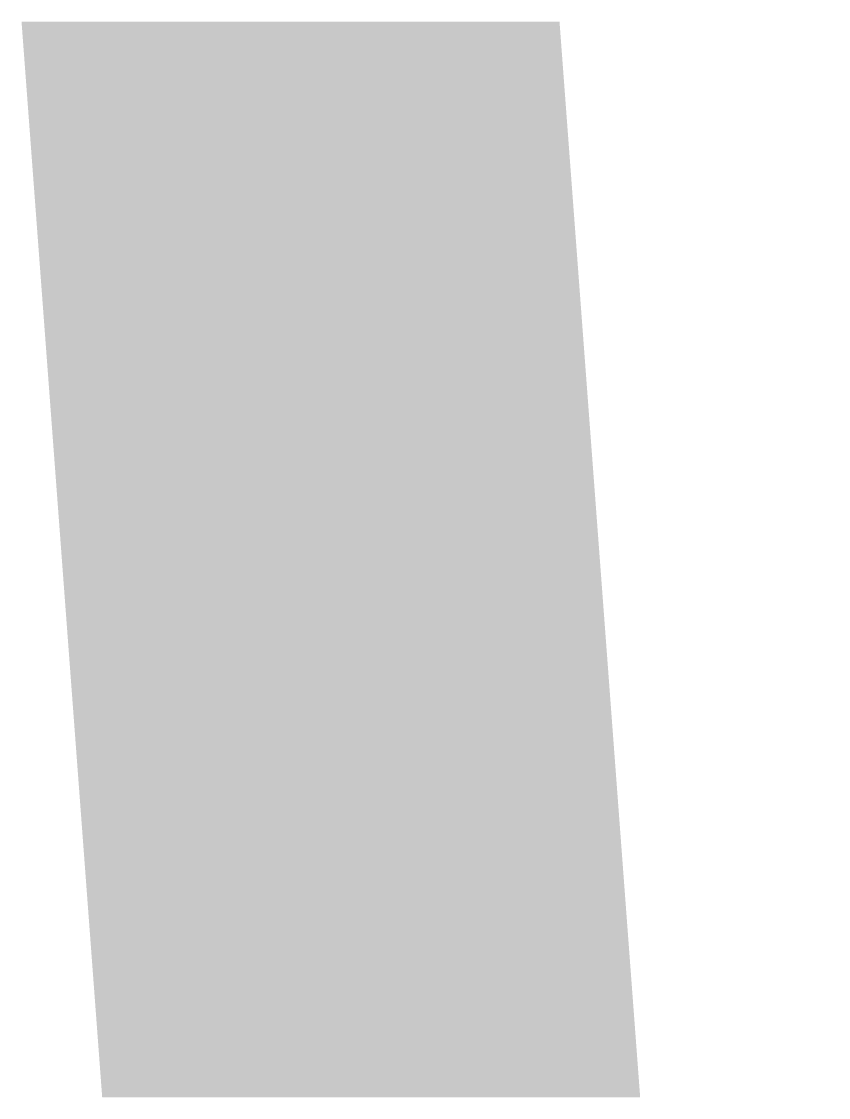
# Model space of a CAD drawing. Header units: millimetres. Extents: x -9.9 to -2.7, y -28.6 to -19.
import ezdxf

# ---------------------------------------------------------------- set-up
doc = ezdxf.new("R2010")
doc.units = ezdxf.units.MM

# ---------------------------------------------------------------- blocks, each defined once
blk = doc.blocks.new('B0', base_point=(1, -2, 3))
at = {"extrusion": (0, 3, 4)}
blk.add_solid([(0, 0, 7), (3, 0, 7), (0, 4, 7), (3, 4, 7)], dxfattribs=at)

msp = doc.modelspace()

# ---------------------------------------------------------------- block references
at = {"extrusion": (-3, 0, 4), "xscale": -2, "yscale": 3, "zscale": 0.5, "rotation": 270}
msp.add_blockref('B0', (10, 20, 30), dxfattribs=at)

doc.saveas('drawing.dxf')
